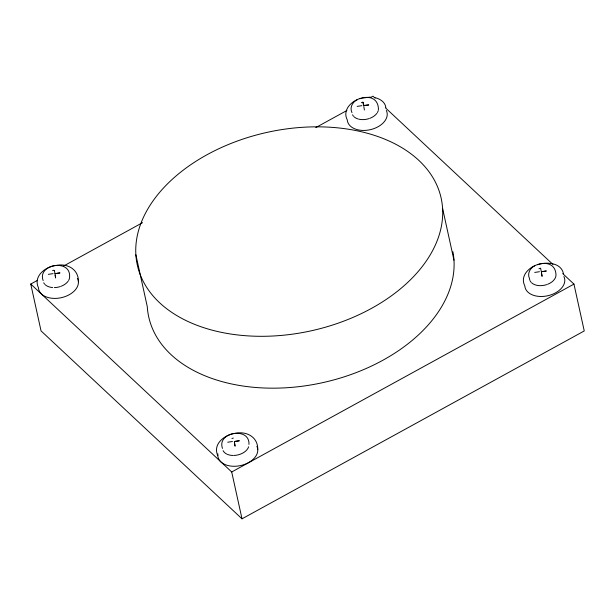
<?xml version="1.0" encoding="UTF-8"?>
<svg xmlns="http://www.w3.org/2000/svg" width="615" height="615" viewBox="0 0 615 615"><rect width="100%" height="100%" fill="white"/><g stroke="black" fill="none" stroke-linecap="round" stroke-linejoin="round"><path stroke-width="0.92" d="M357.184 99.784C352.457 102.052 349.474 107.556 351.964 112.591M534.75 265.834C530.022 268.102 527.04 273.606 529.53 278.641A13.415 8.764 -12.4 0 0 529.823 280.14M562.748 273.621L573.949 284.099L584.25 330.947L242.01 518.829L41.051 330.901L30.75 284.053L37.477 280.355M63.545 266.049L142.588 222.653M315.81 127.566L346.921 110.485M370.461 97.562L372.99 96.171L375.089 98.139M30.75 284.053L231.709 471.974L573.949 284.099M359.936 98.669L361.651 98.254M362.504 98.054L370.276 97.109M537.502 264.719C546.412 261.659 561.28 262.459 563.448 273.767M363.15 102.428L363.534 105.726L368.654 104.95M54.989 273.644L59.84 272.922L54.989 273.644L54.343 270.4M541.361 271.715L546.22 271L541.361 271.715L540.57 268.194M361.389 102.713L362.742 102.198M363.004 102.144L363.657 105.396L368.669 104.942M52.575 270.685L53.935 270.177M538.955 268.763L540.308 268.248M231.932 438.557L233.293 438.041M375.181 97.708C380.155 98.861 385.336 102.205 385.882 107.717M385.59 107.963L552.947 264.458M539.455 271.715L534.727 272.43M361.889 105.665L357.161 106.38M232.439 441.509L227.711 442.223M53.082 273.637L48.354 274.351M442.577 208.37A155.549 101.636 -12.4 0 1 218.064 331.623A155.549 101.636 -12.4 0 1 207.04 154.719A155.549 101.636 -12.4 0 1 442.577 208.37L453.978 260.23M257.762 449.619C258.154 437.242 246.815 430.969 235.622 433.275C225.121 434.382 212.275 443.884 217.81 455.661M248.967 444.43C249.898 426.364 216.365 432.153 222.507 448.427M231.709 471.974L242.01 518.829M135.877 254.771L147.277 306.631A155.549 101.636 -12.4 0 0 313.419 384.506A155.549 101.636 -12.4 0 0 452.901 251.75M78.405 281.747C78.797 269.37 67.458 263.105 56.265 265.403C45.764 266.51 32.918 276.012 38.453 287.789A20.264 13.238 -12.4 0 0 40.882 293.37M43.15 280.563C37.008 264.281 70.541 258.492 69.61 276.558A13.415 8.764 -12.4 0 1 68.596 280.471M541.561 272.975L542.115 276.35M541.415 272.691L541.969 276.066M363.849 106.641L364.403 110.016M234.546 442.769L235.099 446.144M234.4 442.485L234.953 445.86M55.189 274.905L55.604 277.434M55.042 274.621L55.596 277.988M386.32 110.431A20.264 13.238 -12.4 0 1 370.668 129.596A20.264 13.238 -12.4 0 1 347.26 119.817C337.843 101.775 377.187 85.892 378.417 108.586A13.415 8.764 -12.4 0 1 378.31 110.147M378.11 110.938A13.415 8.764 -12.4 0 1 377.41 112.499M376.918 113.26A13.415 8.764 -12.4 0 1 369.961 118.288M369.146 118.58A13.415 8.764 -12.4 0 1 359.052 119.218M358.299 119.026A13.415 8.764 -12.4 0 1 354.009 116.727M353.433 116.127A13.415 8.764 -12.4 0 1 352.556 114.805M563.886 276.481A20.264 13.238 -12.4 0 1 548.234 295.646A20.264 13.238 -12.4 0 1 524.826 285.867C515.408 267.825 554.753 251.935 555.983 274.636A13.415 8.764 -12.4 0 1 547.527 284.338M546.712 284.63A13.415 8.764 -12.4 0 1 531.575 282.777M530.999 282.177A13.415 8.764 -12.4 0 1 530.122 280.847M77.513 278.411A20.264 13.238 -12.4 0 1 66.835 295.907A20.264 13.238 -12.4 0 1 41.543 294.039M68.111 281.232A13.415 8.764 -12.4 0 1 61.146 286.259M60.332 286.552A13.415 8.764 -12.4 0 1 54.335 287.589M52.652 287.551A13.415 8.764 -12.4 0 1 45.203 284.699M44.626 284.099A13.415 8.764 -12.4 0 1 43.742 282.777M256.87 446.275A20.264 13.238 -12.4 0 1 239.919 465.716A20.264 13.238 -12.4 0 1 217.871 453.901M248.652 446.774A13.415 8.764 -12.4 0 1 233.692 455.461M232.847 455.454A13.415 8.764 -12.4 0 1 227.427 454.37M226.774 454.078A13.415 8.764 -12.4 0 1 223.107 450.641M234.346 441.509L239.204 440.794L234.346 441.509"/></g></svg>
